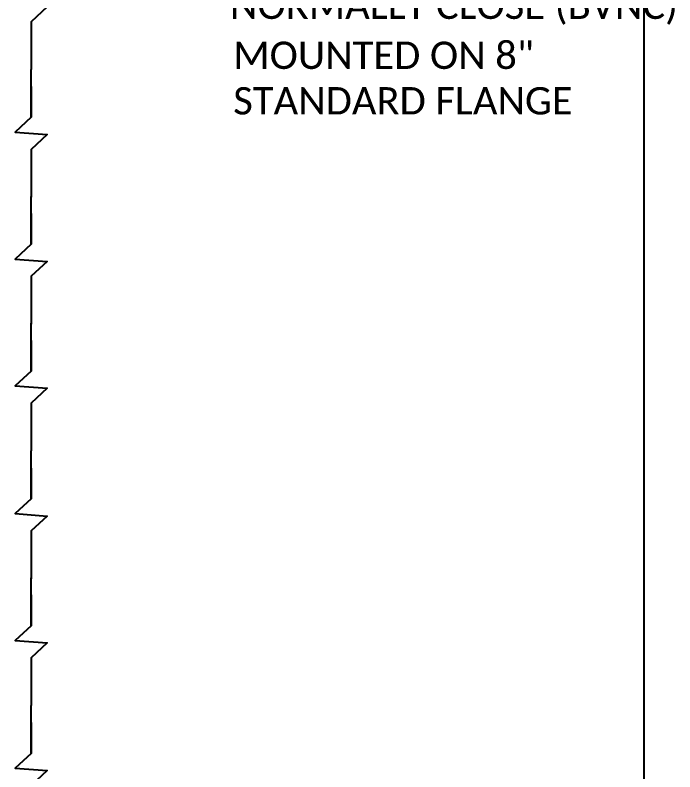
# Model space of a CAD drawing. Header units: millimetres. Extents: x 6781 to 13993, y -7973 to 4183.
# Drawn here: x 10104 to 11071, y -6297 to -5189 of the extents above; entities that cross this region are included whole.
import ezdxf
from ezdxf import colors
from ezdxf.entities.mleader import LeaderData, LeaderLine
from ezdxf.math import Vec2, Vec3

# ---------------------------------------------------------------- set-up
doc = ezdxf.new("R2010")
doc.units = ezdxf.units.MM
doc.header["$LTSCALE"] = 307.34
doc.layers.get('0').update_dxf_attribs({"linetype": 'CONTINUOUS'})
doc.styles.get("Standard").update_dxf_attribs({"font": 'calibri.ttf'})

msp = doc.modelspace()

# ---------------------------------------------------------------- linework, layer by layer
at = {"linetype": 'ByBlock'}
msp.add_line((11025.52204, -6750.39485), (11025.52204, -4392.20345), dxfattribs=at)
for p, q in [((10127.83827, -5198.6867), (10127.83827, -5268.6867)), ((10127.83827, -5198.6867), (10127.83827, -5268.6867)), ((10127.83827, -5338.6867), (10127.83827, -5268.6867)), ((10127.83827, -5338.6867), (10127.83827, -5268.6867)), ((10127.83827, -5385.6867), (10127.83827, -5455.6867)), ((10127.83827, -5385.6867), (10127.83827, -5455.6867)), ((10127.83827, -5524.50875), (10127.83827, -5454.50875)), ((10127.83827, -5524.50875), (10127.83827, -5454.50875)), ((10127.83827, -5571.50875), (10127.83827, -5641.50875)), ((10127.83827, -5571.50875), (10127.83827, -5641.50875)), ((10127.83827, -5710.33081), (10127.83827, -5640.33081)), ((10127.83827, -5710.33081), (10127.83827, -5640.33081)), ((10127.83827, -5757.33081), (10127.83827, -5827.33081)), ((10127.83827, -5757.33081), (10127.83827, -5827.33081)), ((10127.83827, -5897.33081), (10127.83827, -5827.33081)), ((10127.83827, -5897.33081), (10127.83827, -5827.33081)), ((10127.83827, -5944.33081), (10127.83827, -6014.33081)), ((10127.83827, -5944.33081), (10127.83827, -6014.33081)), ((10127.83827, -6083.15287), (10127.83827, -6013.15287)), ((10127.83827, -6083.15287), (10127.83827, -6013.15287)), ((10127.83827, -6130.15287), (10127.83827, -6200.15287)), ((10127.83827, -6130.15287), (10127.83827, -6200.15287)), ((10127.83827, -6270.15287), (10127.83827, -6200.15287)), ((10127.83827, -6270.15287), (10127.83827, -6200.15287))]:
    msp.add_line(p, q)
for points in [[(10127.83827, -5106.69401), (10127.83827, -5151.6867), (10104.35167, -5173.46321), (10151.32487, -5176.91019), (10127.83827, -5198.6867), (10127.83827, -5267.50875)], [(10127.83827, -5106.69401), (10127.83827, -5151.6867), (10104.35167, -5173.46321), (10151.32487, -5176.91019), (10127.83827, -5198.6867), (10127.83827, -5267.50875)], [(10127.83827, -5293.69401), (10127.83827, -5338.6867), (10104.35167, -5360.46321), (10151.32487, -5363.91019), (10127.83827, -5385.6867), (10127.83827, -5454.50875)], [(10127.83827, -5293.69401), (10127.83827, -5338.6867), (10104.35167, -5360.46321), (10151.32487, -5363.91019), (10127.83827, -5385.6867), (10127.83827, -5454.50875)], [(10127.83827, -5479.51607), (10127.83827, -5524.50875), (10104.35167, -5546.28526), (10151.32487, -5549.73224), (10127.83827, -5571.50875), (10127.83827, -5640.33081)], [(10127.83827, -5479.51607), (10127.83827, -5524.50875), (10104.35167, -5546.28526), (10151.32487, -5549.73224), (10127.83827, -5571.50875), (10127.83827, -5640.33081)], [(10127.83827, -5665.33813), (10127.83827, -5710.33081), (10104.35167, -5732.10732), (10151.32487, -5735.5543), (10127.83827, -5757.33081), (10127.83827, -5826.15287)], [(10127.83827, -5665.33813), (10127.83827, -5710.33081), (10104.35167, -5732.10732), (10151.32487, -5735.5543), (10127.83827, -5757.33081), (10127.83827, -5826.15287)], [(10127.83827, -5852.33813), (10127.83827, -5897.33081), (10104.35167, -5919.10732), (10151.32487, -5922.5543), (10127.83827, -5944.33081), (10127.83827, -6013.15287)], [(10127.83827, -5852.33813), (10127.83827, -5897.33081), (10104.35167, -5919.10732), (10151.32487, -5922.5543), (10127.83827, -5944.33081), (10127.83827, -6013.15287)], [(10127.83827, -6038.16019), (10127.83827, -6083.15287), (10104.35167, -6104.92938), (10151.32487, -6108.37636), (10127.83827, -6130.15287), (10127.83827, -6198.97493)], [(10127.83827, -6038.16019), (10127.83827, -6083.15287), (10104.35167, -6104.92938), (10151.32487, -6108.37636), (10127.83827, -6130.15287), (10127.83827, -6198.97493)], [(10127.83827, -6225.16019), (10127.83827, -6270.15287), (10104.35167, -6291.92938), (10151.32487, -6295.37636), (10127.83827, -6317.15287), (10127.83827, -6385.97493)], [(10127.83827, -6225.16019), (10127.83827, -6270.15287), (10104.35167, -6291.92938), (10151.32487, -6295.37636), (10127.83827, -6317.15287), (10127.83827, -6385.97493)]]:
    msp.add_lwpolyline(points)

# ---------------------------------------------------------------- texts
at = {"insert": (10423.78962, -5227.88141), "char_height": 40, "width": 904.0801234, "attachment_point": 1}
msp.add_mtext('MOUNTED ON 8" \\PSTANDARD FLANGE', dxfattribs=at)

# ---------------------------------------------------------------- leaders
at = {"color": 0}
ml = msp.add_multileader_mtext('Standard', dxfattribs=at)
ml.set_content('BLAST VALVE \\PNORMALLY CLOSE (BVNC) ')
ml.set_leader_properties(linetype='ByLayer')
ml.build(insert=Vec2(0, 0))
ml.multileader.update_dxf_attribs({"text_right_attachment_type": 6, "arrow_head_size": 40})
ctx = ml.context
ctx.base_point, ctx.char_height, ctx.arrow_head_size, ctx.plane_origin = Vec3(10416.99935, -5113.47773), 40, 40, Vec3(10598.71071, -5011.22413)
ctx.right_attachment = 6
notes = []
notes.append((ctx, [(0, (1, 1, 0), (10408.99935, -5113.47773), (1, 0), 8, [(0, [(10356.67249, -4968.5313)], 0, [])])]))
ctx.mtext.insert, ctx.mtext.flow_direction = Vec3(10418.99935, -5087.97004), 5
for ctx, leaders in notes:
    for number, flags, end, landing, length, lines in leaders:
        leader = LeaderData()
        leader.index, (leader.has_last_leader_line, leader.has_dogleg_vector, leader.attachment_direction) = number, flags
        leader.last_leader_point, leader.dogleg_vector, leader.dogleg_length = Vec3(end), Vec3(landing), length
        for number, points, colour, breaks in lines:
            line = LeaderLine()
            line.index, line.vertices, line.color, line.breaks = number, Vec3.list(points), colors.encode_raw_color(colour), breaks
            leader.lines.append(line)
        ctx.leaders.append(leader)

doc.saveas('drawing.dxf')
